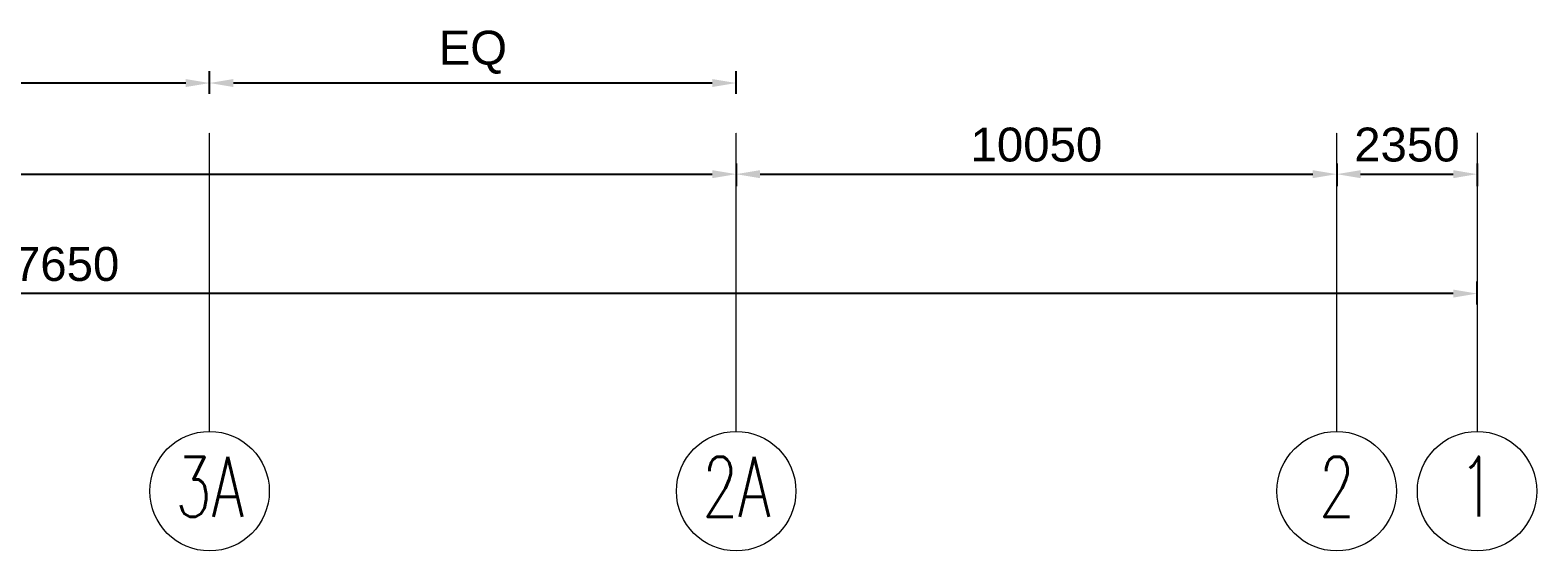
# Model space of a CAD drawing. Header units: millimetres. Extents: x 4021 to 183614, y -11746 to 71065.
# Drawn here: x 64124 to 89339, y -11746 to -3025 of the extents above; entities that cross this region are included whole.
import ezdxf

# ---------------------------------------------------------------- set-up
doc = ezdxf.new("R2010")
doc.units = ezdxf.units.MM
doc.linetypes.add('Grid Line__1_200_', pattern=[10.5, 6, -1.5, 1.5, -1.5])
for name, color, linetype, lineweight in [('A-ANNO-DIMS', 211, 'Continuous', 5), ('A-ANNO-NOTE', 131, 'Continuous', 25), ('S-GRID', 1, 'Continuous', 5), ('S-GRID-IDEN', 1, 'Continuous', 25)]:
    doc.layers.add(name, color=color, linetype=linetype, lineweight=lineweight)
doc.styles.add('RomanS', font='romans__.ttf', dxfattribs={"width": 0.7, "height": 1003.164557})
doc.styles.add('Swis721 BT', font='swiss.ttf', dxfattribs={"height": 567.642527})
doc.dimstyles.new('DLN_3mm', dxfattribs={"dimscale": 304.8, "dimtxt": 600, "dimasz": 1.312336, "dimexe": 0.656168, "dimexo": 0.0625, "dimgap": 0.656168, "dimtad": 1, "dimdec": 0, "dimzin": 0, "dimdsep": 46, "dimtxsty": 'Swis721 BT', "dimsah": 1, "dimcen": 0.09, "dimadec": 0, "dimazin": 0, "dimtfac": 1, "dimtdec": 4, "dimtix": 1, "dimtmove": 0, "dimatfit": 3, "dimfxl": 0.656168, "dimfxlon": 1, "dimtvp": 1, "dimtolj": 1, "dimtzin": 0, "dimarcsym": 2})

# ---------------------------------------------------------------- blocks, each defined once
blk = doc.blocks.new('Grid - Bubble - 10mm-1724413-Copy of COLOUR_R_F')
at = {"layer": 'A-ANNO-NOTE', "lineweight": 5}
blk.add_circle((0, 0), 5, dxfattribs=at)
blk = doc.blocks.new('DIMBLOCK7-Copy of COLOUR_R_F')
at = {"layer": 'A-ANNO-DIMS', "color": 0, "lineweight": -2, "transparency": 16777216}
for p, q in [((67127, -4092), (67127, -3711)), ((75939, -4092), (75939, -3711)), ((75539, -3911), (67527, -3911))]:
    blk.add_line(p, q, dxfattribs=at)
at = {"layer": 'A-ANNO-DIMS', "color": 0, "transparency": 16777216}
for points in [[(67527, -3844), (67527, -3978), (67127, -3911)], [(75539, -3844), (75539, -3978), (75939, -3911)]]:
    blk.add_solid(points, dxfattribs=at)
at = {"layer": 'Defpoints', "color": 0, "transparency": 16777216}
for p in [(67127, -3911), (67127, -4111), (75939, -4111)]:
    blk.add_point(p, dxfattribs=at)
at = {"layer": 'A-ANNO-DIMS', "color": 0, "transparency": 16777216, "insert": (71533, -3397), "char_height": 567.6, "width": 1337.14, "attachment_point": 5, "style": 'Swis721 BT'}
blk.add_mtext('\\A1;EQ', dxfattribs=at)
blk = doc.blocks.new('DIMBLOCK8-Copy of COLOUR_R_F')
at = {"layer": 'A-ANNO-DIMS', "color": 0, "lineweight": -2, "transparency": 16777216}
for p, q in [((58314, -4092), (58314, -3711)), ((67127, -4092), (67127, -3711)), ((66727, -3911), (58714, -3911))]:
    blk.add_line(p, q, dxfattribs=at)
at = {"layer": 'A-ANNO-DIMS', "color": 0, "transparency": 16777216}
for points in [[(58714, -3844), (58714, -3978), (58314, -3911)], [(66727, -3844), (66727, -3978), (67127, -3911)]]:
    blk.add_solid(points, dxfattribs=at)
at = {"layer": 'Defpoints', "color": 0, "transparency": 16777216}
for p in [(58314, -3911), (58314, -4111), (67127, -4111)]:
    blk.add_point(p, dxfattribs=at)
at = {"layer": 'A-ANNO-DIMS', "color": 0, "transparency": 16777216, "insert": (62721, -3397), "char_height": 567.6, "width": 1337.14, "attachment_point": 5, "style": 'Swis721 BT'}
blk.add_mtext('\\A1;EQ', dxfattribs=at)
blk = doc.blocks.new('DIMBLOCK11-Copy of COLOUR_R_F')
at = {"layer": 'A-ANNO-DIMS', "color": 0, "lineweight": -2, "transparency": 16777216}
for p, q in [((40689, -7618), (40689, -7237)), ((88339, -7618), (88339, -7237)), ((87939, -7437), (41089, -7437))]:
    blk.add_line(p, q, dxfattribs=at)
at = {"layer": 'A-ANNO-DIMS', "color": 0, "transparency": 16777216}
for points in [[(41089, -7370), (41089, -7504), (40689, -7437)], [(87939, -7370), (87939, -7504), (88339, -7437)]]:
    blk.add_solid(points, dxfattribs=at)
at = {"layer": 'Defpoints', "color": 0, "transparency": 16777216}
for p in [(40689, -7437), (40689, -7637), (88339, -7637)]:
    blk.add_point(p, dxfattribs=at)
at = {"layer": 'A-ANNO-DIMS', "color": 0, "transparency": 16777216, "insert": (64514, -6945), "char_height": 567.6, "width": 2628.57, "attachment_point": 5, "style": 'Swis721 BT'}
blk.add_mtext('\\A1;47650', dxfattribs=at)
blk = doc.blocks.new('DIMBLOCK20-Copy of COLOUR_R_F')
at = {"layer": 'A-ANNO-DIMS', "color": 0, "lineweight": -2, "transparency": 16777216}
for p, q in [((40689, -5256), (40689, -5637)), ((75939, -5256), (75939, -5637)), ((41089, -5437), (75539, -5437))]:
    blk.add_line(p, q, dxfattribs=at)
at = {"layer": 'A-ANNO-DIMS', "color": 0, "transparency": 16777216}
for points in [[(41089, -5370), (41089, -5504), (40689, -5437)], [(75539, -5370), (75539, -5504), (75939, -5437)]]:
    blk.add_solid(points, dxfattribs=at)
at = {"layer": 'Defpoints', "color": 0, "transparency": 16777216}
for p in [(40689, -5237), (75939, -5237), (75939, -5437)]:
    blk.add_point(p, dxfattribs=at)
at = {"layer": 'A-ANNO-DIMS', "color": 0, "transparency": 16777216, "insert": (58314, -4945), "char_height": 567.6, "width": 2628.57, "attachment_point": 5, "style": 'Swis721 BT'}
blk.add_mtext('\\A1;35250', dxfattribs=at)
blk = doc.blocks.new('DIMBLOCK21-Copy of COLOUR_R_F')
at = {"layer": 'A-ANNO-DIMS', "color": 0, "lineweight": -2, "transparency": 16777216}
for p, q in [((75939, -5256), (75939, -5637)), ((85989, -5256), (85989, -5637)), ((76339, -5437), (85589, -5437))]:
    blk.add_line(p, q, dxfattribs=at)
at = {"layer": 'A-ANNO-DIMS', "color": 0, "transparency": 16777216}
for points in [[(76339, -5370), (76339, -5504), (75939, -5437)], [(85589, -5370), (85589, -5504), (85989, -5437)]]:
    blk.add_solid(points, dxfattribs=at)
at = {"layer": 'Defpoints', "color": 0, "transparency": 16777216}
for p in [(75939, -5237), (85989, -5237), (85989, -5437)]:
    blk.add_point(p, dxfattribs=at)
at = {"layer": 'A-ANNO-DIMS', "color": 0, "transparency": 16777216, "insert": (80964, -4945), "char_height": 567.6, "width": 2628.57, "attachment_point": 5, "style": 'Swis721 BT'}
blk.add_mtext('\\A1;10050', dxfattribs=at)
blk = doc.blocks.new('DIMBLOCK22-Copy of COLOUR_R_F')
at = {"layer": 'A-ANNO-DIMS', "color": 0, "lineweight": -2, "transparency": 16777216}
for p, q in [((85989, -5256), (85989, -5637)), ((88339, -5256), (88339, -5637)), ((86389, -5437), (87939, -5437))]:
    blk.add_line(p, q, dxfattribs=at)
at = {"layer": 'A-ANNO-DIMS', "color": 0, "transparency": 16777216}
for points in [[(86389, -5370), (86389, -5504), (85989, -5437)], [(87939, -5370), (87939, -5504), (88339, -5437)]]:
    blk.add_solid(points, dxfattribs=at)
at = {"layer": 'Defpoints', "color": 0, "transparency": 16777216}
for p in [(85989, -5237), (88339, -5237), (88339, -5437)]:
    blk.add_point(p, dxfattribs=at)
at = {"layer": 'A-ANNO-DIMS', "color": 0, "transparency": 16777216, "insert": (87164, -4945), "char_height": 567.6, "width": 2102.86, "attachment_point": 5, "style": 'Swis721 BT'}
blk.add_mtext('\\A1;2350', dxfattribs=at)

msp = doc.modelspace()

# ---------------------------------------------------------------- linework, layer by layer
at = {"layer": 'S-GRID', "linetype": 'Grid Line__1_200_'}
for p, q in [((67126.8, -9745.5), (67126.8, -4745.5)), ((75939.3, -9745.5), (75939.3, -4745.5)), ((85989.3, -9745.5), (85989.3, -4745.5)), ((88339.3, -4745.5), (88339.3, -9745.5))]:
    msp.add_line(p, q, dxfattribs=at)

# ---------------------------------------------------------------- block references
at = {"layer": 'S-GRID-IDEN', "lineweight": 5, "xscale": 199.9999999999999, "yscale": 199.9999999999999, "zscale": 199.9999999999999}
for p in [(67126.8, -10745.5), (75939.3, -10745.5), (85989.3, -10745.5)]:
    msp.add_blockref('Grid - Bubble - 10mm-1724413-Copy of COLOUR_R_F', p, dxfattribs=at)
at = {"layer": 'S-GRID-IDEN', "lineweight": 5, "xscale": 199.9999999999999, "yscale": 199.9999999999999, "zscale": 199.9999999999999, "rotation": 180}
msp.add_blockref('Grid - Bubble - 10mm-1724413-Copy of COLOUR_R_F', (88339.3, -10745.5), dxfattribs=at)

# ---------------------------------------------------------------- texts
at = {"layer": 'S-GRID-IDEN', "lineweight": 5, "attachment_point": 2, "line_spacing_factor": 0.964689, "style": 'RomanS'}
for s, insert, char_height, width in [('3A', (67129.5, -10170.6), 1003.16, 1500), ('2A', (75942, -10170.6), 1003.16, 1500), ('\\fRomanS|b0|i0|c134|p2|;\\W.7;2', (85992, -10170.6), 1003.165, 792), ('\\fRomanS|b0|i0|c134|p2|;\\W.7;1', (88336.6, -10168.9), 1003.165, 792)]:
    msp.add_mtext(s, dxfattribs=dict(at, insert=insert, char_height=char_height, width=width))

# ---------------------------------------------------------------- dimensions: what is measured, and where the dimension line sits
at = {"layer": 'A-ANNO-DIMS'}
for base, p1, p2, picture, middle in [((58314.3, -3910.9), (67126.8, -4110.9), (58314.3, -4110.9), 'DIMBLOCK8-Copy of COLOUR_R_F', (62720.5, -3397.2)), ((67126.8, -3910.9), (75939.3, -4110.9), (67126.8, -4110.9), 'DIMBLOCK7-Copy of COLOUR_R_F', (71533, -3397.2))]:
    dim = msp.add_linear_dim(base=base, p1=p1, p2=p2, text='EQ', dimstyle='DLN_3mm', override={"dimpost": '<>', "dimfxl": 8812.500002}, dxfattribs=at)
    dim.commit()
    dim.dimension.update_dxf_attribs({"geometry": picture, "text_midpoint": middle})
for base, p1, p2, override, picture, middle in [((75939.3, -5436.9), (40689.3, -5236.9), (75939.3, -5236.9), {"dimpost": '<>', "dimfxl": 35250.000007}, 'DIMBLOCK20-Copy of COLOUR_R_F', (58314.3, -4945.2)), ((85989.3, -5436.9), (75939.3, -5236.9), (85989.3, -5236.9), {"dimpost": '<>', "dimfxl": 10049.999992}, 'DIMBLOCK21-Copy of COLOUR_R_F', (80964.3, -4945.2)), ((88339.3, -5436.9), (85989.3, -5236.9), (88339.3, -5236.9), {"dimpost": '<>', "dimfxl": 2350.000001}, 'DIMBLOCK22-Copy of COLOUR_R_F', (87164.3, -4945.2)), ((40689.3, -7436.9), (88339.3, -7636.9), (40689.3, -7636.9), {"dimpost": '<>', "dimfxl": 47650}, 'DIMBLOCK11-Copy of COLOUR_R_F', (64514.3, -6945.2))]:
    dim = msp.add_linear_dim(base=base, p1=p1, p2=p2, dimstyle='DLN_3mm', override=override, dxfattribs=at)
    dim.commit()
    dim.dimension.update_dxf_attribs({"geometry": picture, "text_midpoint": middle})

doc.saveas('drawing.dxf')
